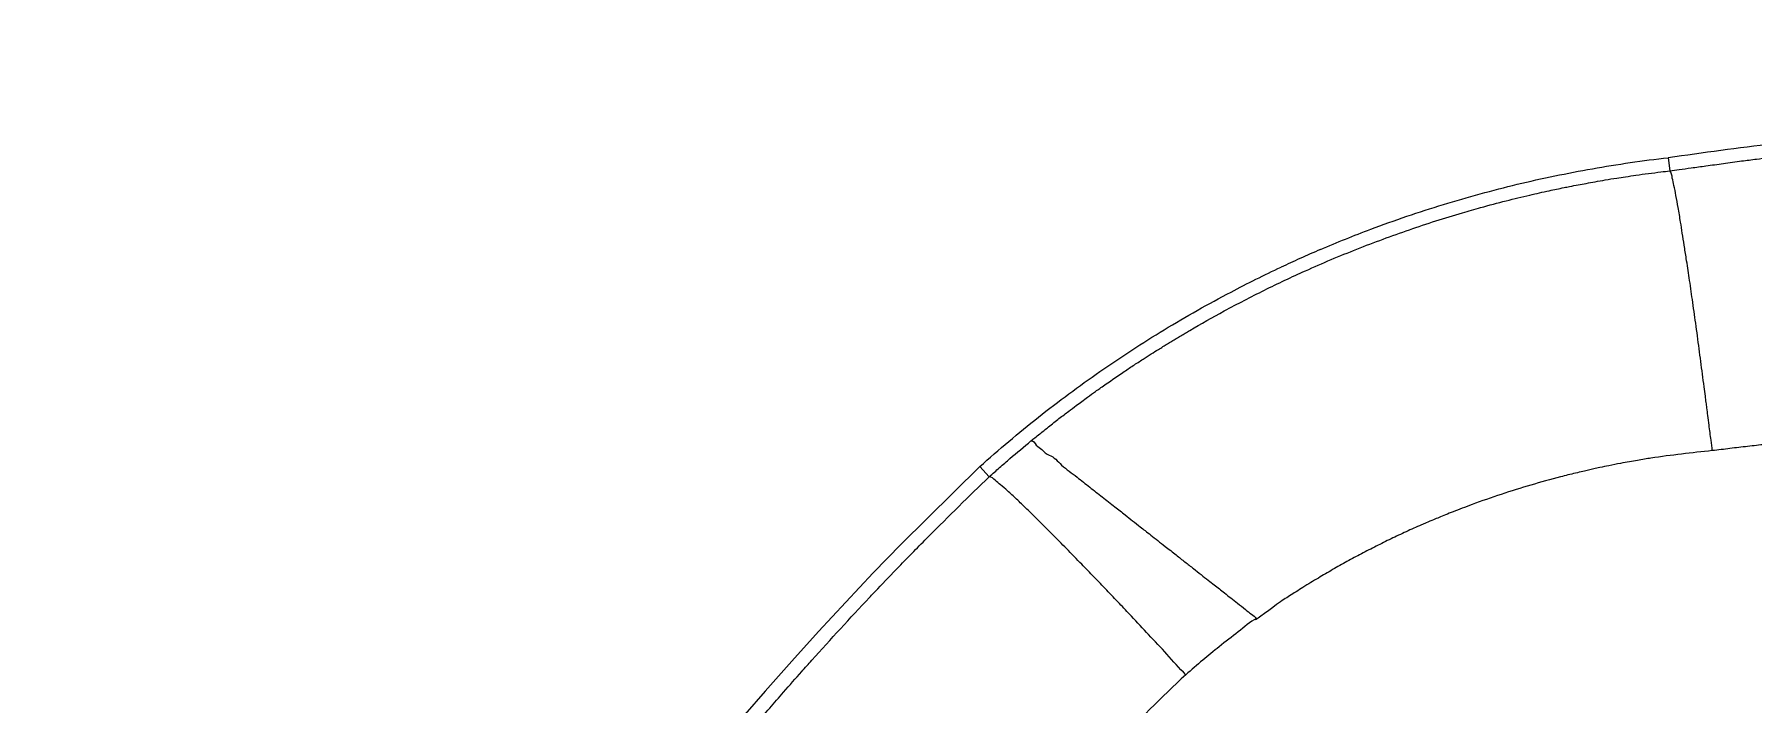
# Model space of a CAD drawing. Header units: millimetres. Extents: x 1145859089 to 1147511753, y -1047484727 to -1047247487.
# Drawn here: x 1146332755.7 to 1146332881.4, y -1047433079.5 to -1047433030.5 of the extents above; entities that cross this region are included whole.
import ezdxf
from ezdxf.xclip import XClip

# ---------------------------------------------------------------- set-up
doc = ezdxf.new("R2010")
doc.units = ezdxf.units.MM
doc.header["$LTSCALE"] = 100
doc.header["$MEASUREMENT"] = 0
doc.header["$XCLIPFRAME"] = 2
doc.linetypes.add('CENTERX2', pattern=[4, 2.5, -0.5, 0.5, -0.5])
doc.layers.get('0').update_dxf_attribs({"linetype": 'CONTINUOUS'})
for name, color, linetype in [('L-지중매입', 3, 'CENTERX2'), ('XREF', 135, 'CONTINUOUS'), ('단지배치도$0$W240910', 135, 'CONTINUOUS')]:
    doc.layers.add(name, color=color, linetype=linetype)

# ---------------------------------------------------------------- blocks, each defined once
blk = doc.blocks.new('단지배치도$0$zw$9902')
at = {"layer": '단지배치도$0$W240910', "linetype": 'ByBlock', "ltscale": 20}
for p, q in [((64201.53, -61670.25), (64201.65, -61671.21)), ((64151.2, -61692.84), (64145.45, -61698.52)), ((64151.89, -61693.58), (64151.2, -61692.84)), ((64145.45, -61698.52), (64143.41, -61700.62)), ((64143.41, -61700.62), (64141.4, -61702.75)), ((64141.4, -61702.75), (64139.41, -61704.9)), ((64139.41, -61704.9), (64137.45, -61707.07)), ((64137.45, -61707.07), (64135.51, -61709.27)), ((64135.51, -61709.27), (64134.02, -61710.98))]:
    blk.add_line(p, q, dxfattribs=at)
for centre, radius, start, end in [((64286.27, -62273.39), 609.06, 96.53832, 97.99802), ((64211.4, -61759.66), 89.91, 114.1622, 115.1264), ((64211.94, -61760.85), 91.22, 113.127, 114.1621)]:
    blk.add_arc(centre, radius, start, end, dxfattribs=at)
for points, knots in [([(64201.65, -61671.21), (64201.88, -61671.18), (64202.39, -61671.11), (64203.27, -61670.98), (64204.35, -61670.84), (64205.58, -61670.67), (64206.81, -61670.5), (64207.9, -61670.36), (64209.01, -61670.22), (64210.33, -61670.05), (64211.96, -61669.84), (64213.71, -61669.63), (64215.45, -61669.42), (64216.6, -61669.29), (64217.18, -61669.22)], [0, 0, 0, 0, 0.686602, 1.572468, 2.657669, 3.944452, 5.293878, 6.393904, 7.244414, 8.637183, 10.390715, 12.183478, 13.905966, 15.654396, 15.654396, 15.654396, 15.654396]), ([(64176.11, -61676.96), (64177.32, -61676.44), (64180.28, -61675.25), (64185.07, -61673.62), (64190.48, -61672.14), (64195.97, -61671), (64199.67, -61670.46), (64201.53, -61670.25)], [0, 0, 0, 0, 3.957199, 9.561944, 15.166688, 20.771431, 26.376179, 26.376179, 26.376179, 26.376179]), ([(64175.01, -61678.52), (64176.25, -61677.96), (64178.76, -61676.91), (64182.59, -61675.49), (64185.62, -61674.52), (64187.99, -61673.84), (64189.63, -61673.41), (64191.3, -61673), (64192.71, -61672.69), (64193.68, -61672.48), (64194.39, -61672.34), (64194.93, -61672.24), (64195.55, -61672.12), (64196.21, -61672), (64196.95, -61671.87), (64197.7, -61671.75), (64198.44, -61671.64), (64199.22, -61671.52), (64200.08, -61671.4), (64200.91, -61671.3), (64201.43, -61671.24), (64201.65, -61671.21)], [0, 0, 0, 0, 4.079477, 8.173509, 12.258182, 13.624922, 15.556668, 17.341206, 18.787337, 19.89692, 20.299669, 20.957982, 21.543963, 22.208089, 22.963843, 23.808245, 24.467429, 25.2359, 26.153896, 27.076101, 27.737024, 27.737024, 27.737024, 27.737024]), ([(64204.75, -61691.67), (64204.72, -61691.42), (64204.64, -61690.79), (64204.53, -61689.94), (64204.43, -61689.15), (64204.36, -61688.6), (64204.3, -61688.13), (64204.23, -61687.61), (64204.14, -61686.92), (64203.99, -61685.76), (64203.79, -61684.22), (64203.54, -61682.4), (64203.3, -61680.67), (64203.07, -61679.09), (64202.87, -61677.77), (64202.7, -61676.68), (64202.56, -61675.79), (64202.42, -61674.87), (64202.26, -61673.95), (64202.1, -61673.06), (64201.97, -61672.33), (64201.81, -61671.76), (64201.78, -61671.34), (64201.65, -61671.21)], [0, 0, 0, 0, 0.77239, 1.882234, 2.593554, 3.1513, 3.549162, 4.013506, 4.708113, 5.641626, 7.517969, 9.389761, 11.140689, 12.746223, 14.190557, 15.15895, 16.055317, 16.875233, 17.955021, 18.849888, 19.589823, 20.156184, 20.706385, 20.706385, 20.706385, 20.706385]), ([(64151.2, -61692.84), (64152.59, -61691.59), (64155.45, -61689.18), (64159.95, -61685.84), (64164.65, -61682.78), (64169.1, -61680.27), (64171.99, -61678.83), (64173.23, -61678.25)], [0, 0, 0, 0, 5.604425, 11.208847, 16.813268, 22.417692, 26.509652, 26.509652, 26.509652, 26.509652]), ([(64154.94, -61690.96), (64155.04, -61690.88), (64155.25, -61690.71), (64155.68, -61690.37), (64156.14, -61690), (64156.61, -61689.63), (64156.98, -61689.33), (64157.35, -61689.05), (64157.77, -61688.74), (64158.2, -61688.41), (64158.66, -61688.07), (64159.13, -61687.72), (64159.57, -61687.41), (64159.99, -61687.11), (64160.36, -61686.85), (64160.93, -61686.46), (64161.62, -61685.98), (64162.4, -61685.46), (64163.09, -61685.01), (64163.71, -61684.61), (64164.19, -61684.31), (64164.59, -61684.07), (64164.91, -61683.87), (64165.24, -61683.67), (64165.56, -61683.47), (64165.89, -61683.27), (64166.22, -61683.08), (64167.27, -61682.46), (64169.18, -61681.38), (64172, -61679.92), (64174, -61678.97), (64175.01, -61678.52)], [0, 0, 0, 0, 0.364712, 0.816026, 1.647545, 2.136878, 2.616944, 3.07875, 3.515096, 4.197461, 4.704629, 5.225353, 5.952016, 6.317413, 6.772418, 7.31695, 8.384317, 9.28608, 10.155054, 10.858087, 11.4787, 11.864184, 12.245075, 12.625956, 13.006823, 13.387674, 13.768505, 14.149315, 17.056546, 20.361245, 23.674338, 23.674338, 23.674338, 23.674338]), ([(64233.72, -61688.95), (64232.48, -61689.06), (64230.1, -61689.19), (64226.68, -61689.47), (64223.55, -61689.72), (64221.24, -61689.93), (64219.44, -61690.1), (64217.94, -61690.24), (64216.27, -61690.4), (64214.73, -61690.56), (64213.53, -61690.68), (64212.68, -61690.77), (64211.95, -61690.85), (64211.06, -61690.95), (64209.92, -61691.07), (64208.62, -61691.22), (64207.33, -61691.37), (64206.04, -61691.51), (64205.18, -61691.63), (64204.75, -61691.67)], [0, 0, 0, 0, 3.727966, 7.160478, 10.29711, 13.137388, 14.121714, 15.731792, 17.632242, 19.180911, 20.377958, 21.223552, 21.745349, 22.595576, 23.897695, 25.199644, 26.501416, 27.803016, 29.104454, 29.104454, 29.104454, 29.104454]), ([(64151.89, -61693.58), (64152.14, -61693.36), (64152.64, -61692.91), (64153.66, -61692.03), (64154.43, -61691.39), (64154.94, -61690.96)], [0, 0, 0, 0, 1.007293, 2.015024, 4.025202, 4.025202, 4.025202, 4.025202]), ([(64154.94, -61690.96), (64155.08, -61690.88), (64155.33, -61691.37), (64155.79, -61691.56), (64156.05, -61691.94), (64156.27, -61692.01)], [0, 0, 0, 0, 0.492114, 1.004173, 1.690206, 1.690206, 1.690206, 1.690206]), ([(64204.75, -61691.67), (64203.25, -61691.84), (64201.6, -61692.01), (64199.78, -61692.3), (64199.25, -61692.39), (64198.67, -61692.49), (64197.97, -61692.62), (64197.25, -61692.76), (64196.6, -61692.9), (64196.1, -61693.01), (64195.69, -61693.1), (64195.25, -61693.2), (64194.56, -61693.36), (64193.29, -61693.68), (64190.75, -61694.38), (64188.35, -61695.18), (64186.48, -61695.88), (64185.83, -61696.13), (64185.27, -61696.35), (64184.8, -61696.55), (64184.32, -61696.74), (64183.89, -61696.93), (64183.41, -61697.13), (64182.92, -61697.35), (64182.37, -61697.6), (64181.81, -61697.86), (64181.26, -61698.12), (64180.72, -61698.39), (64180, -61698.75), (64179.1, -61699.21), (64178.04, -61699.78), (64176.99, -61700.37), (64175.91, -61701.01), (64174.88, -61701.63), (64173.79, -61702.34), (64172.98, -61702.82), (64171.03, -61704.35), (64171.44, -61703.94)], [0, 0, 0, 0, 4.518138, 4.98761, 5.519291, 6.113066, 6.768875, 7.649409, 8.317802, 8.774307, 9.159361, 9.580814, 10.143028, 11.268688, 13.525753, 18.051297, 18.832091, 19.524161, 20.127712, 20.643007, 21.07032, 21.66195, 22.040052, 22.651282, 23.261655, 23.871211, 24.480004, 25.088098, 25.695569, 26.903457, 28.109964, 29.315847, 30.522095, 31.839608, 33.002428, 34.150196, 35.90749, 35.90749, 35.90749, 35.90749]), ([(64156.27, -61692.01), (64156.64, -61692.12), (64157.21, -61692.86), (64157.94, -61693.32), (64158.31, -61693.61)], [0, 0, 0, 0, 1.157815, 2.59619, 2.59619, 2.59619, 2.59619]), ([(64143.14, -61702.41), (64143.34, -61702.2), (64144.05, -61701.45), (64145.48, -61699.95), (64148.18, -61697.2), (64150.4, -61695.02), (64151.89, -61693.58)], [0, 0, 0, 0, 0.863277, 3.109586, 6.217393, 12.429605, 12.429605, 12.429605, 12.429605]), ([(64153.22, -61694.61), (64153.06, -61694.46), (64152.76, -61694.19), (64152.33, -61693.87), (64152.06, -61693.58), (64151.89, -61693.58)], [0, 0, 0, 0, 0.671798, 1.181179, 1.684516, 1.684516, 1.684516, 1.684516]), ([(64158.31, -61693.61), (64158.62, -61693.85), (64159.23, -61694.34), (64160.15, -61695.06), (64161.02, -61695.74), (64161.76, -61696.32), (64162.38, -61696.81), (64162.86, -61697.19), (64163.31, -61697.54), (64163.73, -61697.87), (64164.22, -61698.26), (64164.84, -61698.74), (64165.5, -61699.26), (64166.19, -61699.81), (64166.8, -61700.28), (64167.36, -61700.73), (64167.87, -61701.13), (64168.44, -61701.57), (64169.15, -61702.13), (64169.91, -61702.73), (64170.57, -61703.25), (64171.04, -61703.62), (64171.31, -61703.84), (64171.44, -61703.94)], [0, 0, 0, 0, 1.179301, 2.342456, 3.506143, 4.473842, 5.160793, 5.879994, 6.325824, 6.855944, 7.496249, 8.18678, 9.210974, 10.025851, 10.82309, 11.530409, 12.18399, 12.757494, 13.698048, 14.901772, 15.656142, 16.207344, 16.706154, 16.706154, 16.706154, 16.706154]), ([(64166.26, -61708.06), (64165.78, -61707.58), (64164.91, -61706.57), (64163.57, -61705.16), (64162.41, -61703.92), (64161.39, -61702.83), (64160.48, -61701.88), (64159.56, -61700.92), (64158.58, -61699.91), (64157.57, -61698.87), (64156.52, -61697.81), (64155.56, -61696.84), (64154.68, -61695.98), (64153.92, -61695.25), (64153.44, -61694.81), (64153.22, -61694.61)], [0, 0, 0, 0, 2.033653, 3.997936, 5.842594, 7.124382, 8.466422, 9.808844, 11.093688, 12.698846, 14.169551, 15.553294, 16.788003, 17.853596, 18.737237, 18.737237, 18.737237, 18.737237]), ([(64134.83, -61711.69), (64135.5, -61710.9), (64136.61, -61709.61), (64137.98, -61708.05), (64140.06, -61705.73), (64141.71, -61703.92), (64143.14, -61702.41)], [0, 0, 0, 0, 3.107718, 5.114105, 6.219866, 12.457963, 12.457963, 12.457963, 12.457963]), ([(64171.44, -61703.94), (64170.95, -61704.19), (64170.09, -61704.98), (64169.15, -61705.64), (64168.7, -61706.01)], [0, 0, 0, 0, 1.67337, 3.440113, 3.440113, 3.440113, 3.440113]), ([(64168.7, -61706.01), (64168.29, -61706.33), (64167.48, -61707.01), (64166.67, -61707.7), (64166.26, -61708.06)], [0, 0, 0, 0, 1.552487, 3.184526, 3.184526, 3.184526, 3.184526]), ([(64166.26, -61708.06), (64164.49, -61709.72), (64160.91, -61713.29), (64155.89, -61718.57), (64152.72, -61722.26), (64151.25, -61723.94)], [0, 0, 0, 0, 7.294095, 15.152219, 21.860712, 21.860712, 21.860712, 21.860712])]:
    blk.add_open_spline(points, degree=3, knots=knots, dxfattribs=at)
blk = doc.blocks.new('단지배치도')
blk.add_blockref('단지배치도$0$zw$9902', (141034.19, 142437.16))

msp = doc.modelspace()

# ---------------------------------------------------------------- linework, layer by layer
at = {"layer": 'L-지중매입', "ltscale": 2}
msp.add_arc((1146292364.149594, -1047402174.186541, 0), 45716.750817, 303.4822833292, 333.0437788935, dxfattribs=at)

# ---------------------------------------------------------------- block references
at = {"layer": 'XREF'}
ref = msp.add_blockref('단지배치도', (1146127639.433663, -1047513806.462535), dxfattribs=at)
XClip(ref).set_block_clipping_path([(72982.4064819524, 34919.7593965298), (360382.4067475507, 255319.7593436697)])

doc.saveas('drawing.dxf')
